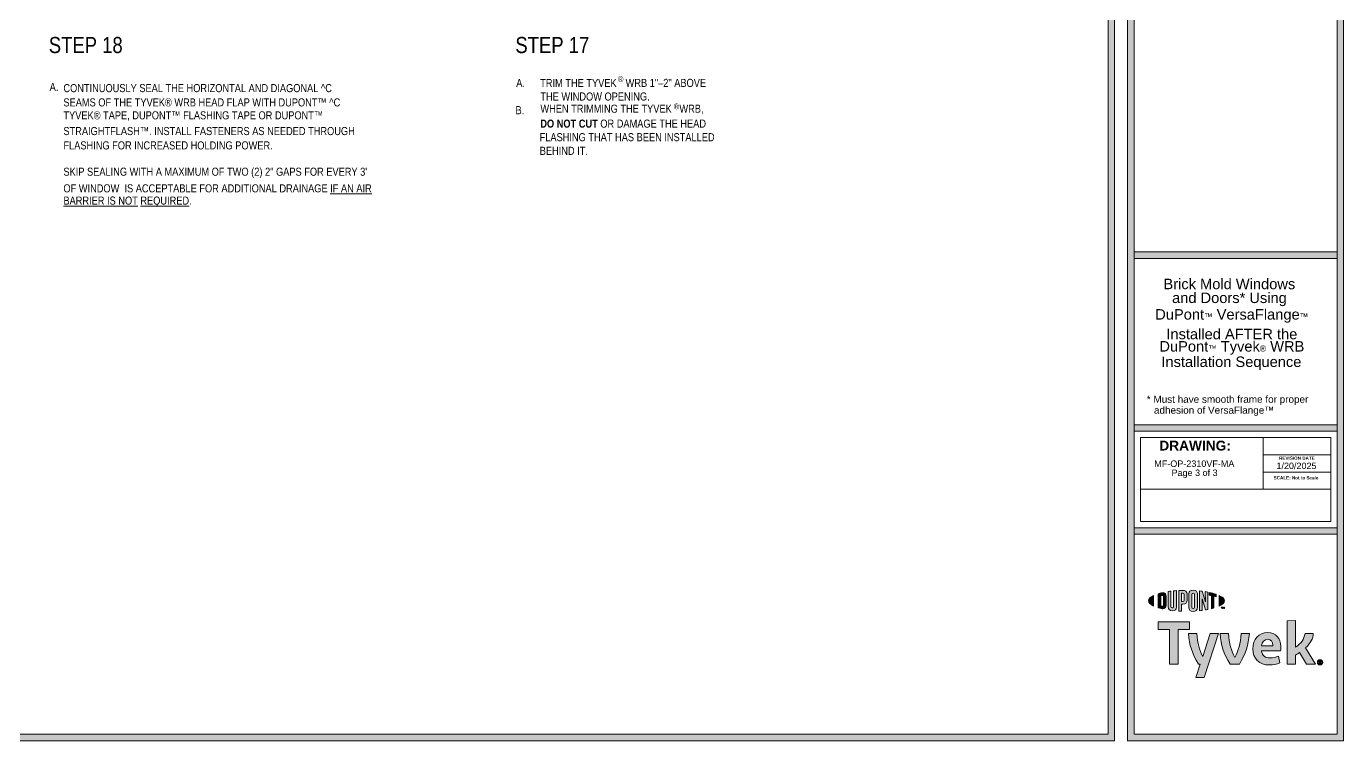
# Model space of a CAD drawing. Header units: inches. Extents: x -20.7 to 76.3, y -55.2 to 19.1.
# Drawn here: x 50.76 to 76.3, y -54.95 to -41.09 of the extents above; entities that cross this region are included whole.
import ezdxf

# ---------------------------------------------------------------- set-up
doc = ezdxf.new("R2010")
doc.units = ezdxf.units.IN
doc.header["$MEASUREMENT"] = 0
doc.layers.get('0').update_dxf_attribs({"lineweight": 0})
doc.layers.add('.ATI-TEXT', color=7, linetype='Continuous', lineweight=0)
doc.layers.add('G-ANNO-TTLB', color=7, linetype='Continuous', lineweight=0)

# ---------------------------------------------------------------- blocks, each defined once
blk = doc.blocks.new('Block_2')
at = {"layer": 'G-ANNO-TTLB', "true_color": 0xe11b22, "transparency": 33554687}
h = blk.add_hatch(color=242, dxfattribs=at)
h.dxf.hatch_style = 2
edge = h.paths.add_edge_path()
edge.add_spline(control_points=[(72.805, -52.317), (72.805, -52.332), (72.796, -52.338), (72.784, -52.338), (72.775, -52.338), (72.762, -52.334), (72.751, -52.331), (72.751, -52.331), (72.751, -52.135), (72.751, -52.135), (72.762, -52.132), (72.775, -52.129), (72.784, -52.129), (72.796, -52.129), (72.805, -52.134), (72.805, -52.15), (72.805, -52.15), (72.805, -52.317), (72.805, -52.317)], knot_values=[0, 0, 0, 0, 1, 1, 1, 2, 2, 2, 3, 3, 3, 4, 4, 4, 5, 5, 5, 6, 6, 6, 6], degree=3, periodic=0)
edge = h.paths.add_edge_path()
edge.add_spline(control_points=[(72.792, -52.077), (72.774, -52.077), (72.748, -52.083), (72.702, -52.097), (72.702, -52.097), (72.702, -52.369), (72.702, -52.369), (72.743, -52.382), (72.774, -52.389), (72.792, -52.389), (72.833, -52.389), (72.856, -52.364), (72.856, -52.324), (72.856, -52.324), (72.856, -52.143), (72.856, -52.143), (72.856, -52.102), (72.833, -52.077), (72.792, -52.077)], knot_values=[0, 0, 0, 0, 1, 1, 1, 2, 2, 2, 3, 3, 3, 4, 4, 4, 5, 5, 5, 6, 6, 6, 6], degree=3, periodic=0)
h = blk.add_hatch(color=242, dxfattribs=at)
h.dxf.hatch_style = 2
edge = h.paths.add_edge_path()
edge.add_spline(control_points=[(72.999, -52.349), (72.999, -52.364), (72.993, -52.374), (72.974, -52.372), (72.954, -52.37), (72.949, -52.361), (72.949, -52.343), (72.949, -52.343), (72.949, -52.046), (72.949, -52.046), (72.936, -52.048), (72.908, -52.052), (72.895, -52.053), (72.895, -52.053), (72.895, -52.353), (72.895, -52.353), (72.895, -52.401), (72.919, -52.42), (72.974, -52.426), (73.024, -52.432), (73.055, -52.406), (73.055, -52.353), (73.055, -52.353), (73.055, -52.036), (73.055, -52.036), (73.044, -52.037), (73.01, -52.04), (72.999, -52.041), (72.999, -52.041), (72.999, -52.349), (72.999, -52.349)], knot_values=[0, 0, 0, 0, 1, 1, 1, 2, 2, 2, 3, 3, 3, 4, 4, 4, 5, 5, 5, 6, 6, 6, 7, 7, 7, 8, 8, 8, 9, 9, 9, 10, 10, 10, 10], degree=3, periodic=0)
h = blk.add_hatch(color=242, dxfattribs=at)
h.dxf.hatch_style = 2
edge = h.paths.add_edge_path()
edge.add_spline(control_points=[(73.203, -52.218), (73.203, -52.235), (73.197, -52.244), (73.174, -52.244), (73.174, -52.244), (73.155, -52.244), (73.155, -52.244), (73.155, -52.244), (73.155, -52.087), (73.155, -52.087), (73.163, -52.086), (73.168, -52.086), (73.173, -52.086), (73.198, -52.086), (73.203, -52.096), (73.203, -52.113), (73.203, -52.113), (73.203, -52.218), (73.203, -52.218)], knot_values=[0, 0, 0, 0, 1, 1, 1, 2, 2, 2, 3, 3, 3, 4, 4, 4, 5, 5, 5, 6, 6, 6, 6], degree=3, periodic=0)
edge = h.paths.add_edge_path()
edge.add_spline(control_points=[(73.177, -52.031), (73.167, -52.031), (73.131, -52.032), (73.099, -52.034), (73.099, -52.034), (73.099, -52.433), (73.099, -52.433), (73.11, -52.433), (73.139, -52.435), (73.155, -52.435), (73.155, -52.435), (73.155, -52.3), (73.155, -52.3), (73.155, -52.3), (73.177, -52.3), (73.177, -52.3), (73.235, -52.3), (73.26, -52.273), (73.26, -52.223), (73.26, -52.223), (73.26, -52.105), (73.26, -52.105), (73.26, -52.055), (73.232, -52.031), (73.177, -52.031)], knot_values=[0, 0, 0, 0, 1, 1, 1, 2, 2, 2, 3, 3, 3, 4, 4, 4, 5, 5, 5, 6, 6, 6, 7, 7, 7, 8, 8, 8, 8], degree=3, periodic=0)
h = blk.add_hatch(color=242, dxfattribs=at)
h.dxf.hatch_style = 2
edge = h.paths.add_edge_path()
edge.add_spline(control_points=[(73.403, -52.358), (73.403, -52.373), (73.398, -52.382), (73.378, -52.382), (73.358, -52.383), (73.352, -52.374), (73.352, -52.358), (73.352, -52.358), (73.352, -52.109), (73.352, -52.109), (73.352, -52.093), (73.358, -52.084), (73.378, -52.084), (73.398, -52.085), (73.403, -52.093), (73.403, -52.109), (73.403, -52.109), (73.403, -52.358), (73.403, -52.358)], knot_values=[0, 0, 0, 0, 1, 1, 1, 2, 2, 2, 3, 3, 3, 4, 4, 4, 5, 5, 5, 6, 6, 6, 6], degree=3, periodic=0)
edge = h.paths.add_edge_path()
edge.add_spline(control_points=[(73.378, -52.028), (73.326, -52.026), (73.295, -52.049), (73.295, -52.101), (73.295, -52.101), (73.295, -52.362), (73.295, -52.362), (73.295, -52.418), (73.323, -52.441), (73.378, -52.438), (73.432, -52.436), (73.46, -52.415), (73.46, -52.357), (73.46, -52.357), (73.46, -52.107), (73.46, -52.107), (73.46, -52.051), (73.435, -52.031), (73.378, -52.028)], knot_values=[0, 0, 0, 0, 1, 1, 1, 2, 2, 2, 3, 3, 3, 4, 4, 4, 5, 5, 5, 6, 6, 6, 6], degree=3, periodic=0)
h = blk.add_hatch(color=242, dxfattribs=at)
h.dxf.hatch_style = 2
edge = h.paths.add_edge_path()
edge.add_spline(control_points=[(73.616, -52.251), (73.616, -52.251), (73.553, -52.048), (73.553, -52.048), (73.537, -52.046), (73.516, -52.043), (73.5, -52.042), (73.5, -52.042), (73.5, -52.425), (73.5, -52.425), (73.511, -52.424), (73.54, -52.42), (73.554, -52.419), (73.554, -52.419), (73.55, -52.193), (73.55, -52.193), (73.55, -52.193), (73.616, -52.41), (73.616, -52.41), (73.63, -52.408), (73.65, -52.404), (73.664, -52.401), (73.664, -52.401), (73.664, -52.065), (73.664, -52.065), (73.649, -52.062), (73.624, -52.058), (73.612, -52.056), (73.612, -52.056), (73.616, -52.251), (73.616, -52.251)], knot_values=[0, 0, 0, 0, 1, 1, 1, 2, 2, 2, 3, 3, 3, 4, 4, 4, 5, 5, 5, 6, 6, 6, 7, 7, 7, 8, 8, 8, 9, 9, 9, 10, 10, 10, 10], degree=3, periodic=0)
h = blk.add_hatch(color=242, dxfattribs=at)
h.dxf.hatch_style = 2
edge = h.paths.add_edge_path()
edge.add_spline(control_points=[(73.691, -52.124), (73.705, -52.126), (73.719, -52.129), (73.732, -52.132), (73.732, -52.132), (73.732, -52.387), (73.732, -52.387), (73.744, -52.384), (73.767, -52.378), (73.782, -52.373), (73.782, -52.373), (73.782, -52.144), (73.782, -52.144), (73.797, -52.148), (73.811, -52.152), (73.823, -52.155), (73.823, -52.155), (73.823, -52.106), (73.823, -52.106), (73.784, -52.092), (73.741, -52.081), (73.691, -52.071), (73.691, -52.071), (73.691, -52.124), (73.691, -52.124)], knot_values=[0, 0, 0, 0, 1, 1, 1, 2, 2, 2, 3, 3, 3, 4, 4, 4, 5, 5, 5, 6, 6, 6, 7, 7, 7, 8, 8, 8, 8], degree=3, periodic=0)
h = blk.add_hatch(color=242, dxfattribs=at)
h.dxf.hatch_style = 2
edge = h.paths.add_edge_path()
edge.add_spline(control_points=[(72.513, -52.233), (72.513, -52.27), (72.55, -52.306), (72.613, -52.336), (72.613, -52.336), (72.613, -52.13), (72.613, -52.13), (72.55, -52.16), (72.513, -52.195), (72.513, -52.233)], knot_values=[0, 0, 0, 0, 1, 1, 1, 2, 2, 2, 3, 3, 3, 3], degree=3, periodic=0)
h = blk.add_hatch(color=242, dxfattribs=at)
h.dxf.hatch_style = 2
edge = h.paths.add_edge_path()
edge.add_spline(control_points=[(73.984, -52.233), (73.984, -52.27), (73.947, -52.306), (73.883, -52.336), (73.883, -52.336), (73.883, -52.13), (73.883, -52.13), (73.947, -52.16), (73.984, -52.195), (73.984, -52.233)], knot_values=[0, 0, 0, 0, 1, 1, 1, 2, 2, 2, 3, 3, 3, 3], degree=3, periodic=0)
h = blk.add_hatch(color=242, dxfattribs=at)
h.dxf.hatch_style = 2
edge = h.paths.add_edge_path()
edge.add_spline(control_points=[(73.954, -52.356), (73.954, -52.356), (73.96, -52.356), (73.96, -52.356), (73.96, -52.356), (73.969, -52.37), (73.969, -52.37), (73.969, -52.37), (73.978, -52.356), (73.978, -52.356), (73.978, -52.356), (73.984, -52.356), (73.984, -52.356), (73.984, -52.356), (73.984, -52.386), (73.984, -52.386), (73.984, -52.386), (73.978, -52.386), (73.978, -52.386), (73.978, -52.386), (73.978, -52.365), (73.978, -52.365), (73.978, -52.365), (73.969, -52.379), (73.969, -52.379), (73.969, -52.379), (73.969, -52.379), (73.969, -52.379), (73.969, -52.379), (73.959, -52.365), (73.959, -52.365), (73.959, -52.365), (73.959, -52.386), (73.959, -52.386), (73.959, -52.386), (73.954, -52.386), (73.954, -52.386), (73.954, -52.386), (73.954, -52.356), (73.954, -52.356)], knot_values=[0, 0, 0, 0, 1, 1, 1, 2, 2, 2, 3, 3, 3, 4, 4, 4, 5, 5, 5, 6, 6, 6, 7, 7, 7, 8, 8, 8, 9, 9, 9, 10, 10, 10, 11, 11, 11, 12, 12, 12, 13, 13, 13, 13], degree=3, periodic=0)
edge = h.paths.add_edge_path()
edge.add_spline(control_points=[(73.933, -52.362), (73.933, -52.362), (73.924, -52.362), (73.924, -52.362), (73.924, -52.362), (73.924, -52.356), (73.924, -52.356), (73.924, -52.356), (73.948, -52.356), (73.948, -52.356), (73.948, -52.356), (73.948, -52.362), (73.948, -52.362), (73.948, -52.362), (73.939, -52.362), (73.939, -52.362), (73.939, -52.362), (73.939, -52.386), (73.939, -52.386), (73.939, -52.386), (73.933, -52.386), (73.933, -52.386), (73.933, -52.386), (73.933, -52.362), (73.933, -52.362)], knot_values=[0, 0, 0, 0, 1, 1, 1, 2, 2, 2, 3, 3, 3, 4, 4, 4, 5, 5, 5, 6, 6, 6, 7, 7, 7, 8, 8, 8, 8], degree=3, periodic=0)
at = {"layer": 'G-ANNO-TTLB'}
for points, knots in [([(72.792, -52.077), (72.774, -52.077), (72.748, -52.083), (72.702, -52.097), (72.702, -52.097), (72.702, -52.369), (72.702, -52.369), (72.743, -52.382), (72.774, -52.389), (72.792, -52.389), (72.833, -52.389), (72.856, -52.364), (72.856, -52.324), (72.856, -52.324), (72.856, -52.143), (72.856, -52.143), (72.856, -52.102), (72.833, -52.077), (72.792, -52.077)], [0, 0, 0, 0, 1, 1, 1, 2, 2, 2, 3, 3, 3, 4, 4, 4, 5, 5, 5, 6, 6, 6, 6]), ([(72.999, -52.349), (72.999, -52.364), (72.993, -52.374), (72.974, -52.372), (72.954, -52.37), (72.949, -52.361), (72.949, -52.343), (72.949, -52.343), (72.949, -52.046), (72.949, -52.046), (72.936, -52.048), (72.908, -52.052), (72.895, -52.053), (72.895, -52.053), (72.895, -52.353), (72.895, -52.353), (72.895, -52.401), (72.919, -52.42), (72.974, -52.426), (73.024, -52.432), (73.055, -52.406), (73.055, -52.353), (73.055, -52.353), (73.055, -52.036), (73.055, -52.036), (73.044, -52.037), (73.01, -52.04), (72.999, -52.041), (72.999, -52.041), (72.999, -52.349), (72.999, -52.349)], [0, 0, 0, 0, 1, 1, 1, 2, 2, 2, 3, 3, 3, 4, 4, 4, 5, 5, 5, 6, 6, 6, 7, 7, 7, 8, 8, 8, 9, 9, 9, 10, 10, 10, 10]), ([(73.177, -52.031), (73.167, -52.031), (73.131, -52.032), (73.099, -52.034), (73.099, -52.034), (73.099, -52.433), (73.099, -52.433), (73.11, -52.433), (73.139, -52.435), (73.155, -52.435), (73.155, -52.435), (73.155, -52.3), (73.155, -52.3), (73.155, -52.3), (73.177, -52.3), (73.177, -52.3), (73.235, -52.3), (73.26, -52.273), (73.26, -52.223), (73.26, -52.223), (73.26, -52.105), (73.26, -52.105), (73.26, -52.055), (73.232, -52.031), (73.177, -52.031)], [0, 0, 0, 0, 1, 1, 1, 2, 2, 2, 3, 3, 3, 4, 4, 4, 5, 5, 5, 6, 6, 6, 7, 7, 7, 8, 8, 8, 8]), ([(73.203, -52.218), (73.203, -52.235), (73.197, -52.244), (73.174, -52.244), (73.174, -52.244), (73.155, -52.244), (73.155, -52.244), (73.155, -52.244), (73.155, -52.087), (73.155, -52.087), (73.163, -52.086), (73.168, -52.086), (73.173, -52.086), (73.198, -52.086), (73.203, -52.096), (73.203, -52.113), (73.203, -52.113), (73.203, -52.218), (73.203, -52.218)], [0, 0, 0, 0, 1, 1, 1, 2, 2, 2, 3, 3, 3, 4, 4, 4, 5, 5, 5, 6, 6, 6, 6]), ([(73.378, -52.028), (73.326, -52.026), (73.295, -52.049), (73.295, -52.101), (73.295, -52.101), (73.295, -52.362), (73.295, -52.362), (73.295, -52.418), (73.323, -52.441), (73.378, -52.438), (73.432, -52.436), (73.46, -52.415), (73.46, -52.357), (73.46, -52.357), (73.46, -52.107), (73.46, -52.107), (73.46, -52.051), (73.435, -52.031), (73.378, -52.028)], [0, 0, 0, 0, 1, 1, 1, 2, 2, 2, 3, 3, 3, 4, 4, 4, 5, 5, 5, 6, 6, 6, 6]), ([(73.403, -52.358), (73.403, -52.373), (73.398, -52.382), (73.378, -52.382), (73.358, -52.383), (73.352, -52.374), (73.352, -52.358), (73.352, -52.358), (73.352, -52.109), (73.352, -52.109), (73.352, -52.093), (73.358, -52.084), (73.378, -52.084), (73.398, -52.085), (73.403, -52.093), (73.403, -52.109), (73.403, -52.109), (73.403, -52.358), (73.403, -52.358)], [0, 0, 0, 0, 1, 1, 1, 2, 2, 2, 3, 3, 3, 4, 4, 4, 5, 5, 5, 6, 6, 6, 6]), ([(73.616, -52.251), (73.616, -52.251), (73.553, -52.048), (73.553, -52.048), (73.537, -52.046), (73.516, -52.043), (73.5, -52.042), (73.5, -52.042), (73.5, -52.425), (73.5, -52.425), (73.511, -52.424), (73.54, -52.42), (73.554, -52.419), (73.554, -52.419), (73.55, -52.193), (73.55, -52.193), (73.55, -52.193), (73.616, -52.41), (73.616, -52.41), (73.63, -52.408), (73.65, -52.404), (73.664, -52.401), (73.664, -52.401), (73.664, -52.065), (73.664, -52.065), (73.649, -52.062), (73.624, -52.058), (73.612, -52.056), (73.612, -52.056), (73.616, -52.251), (73.616, -52.251)], [0, 0, 0, 0, 1, 1, 1, 2, 2, 2, 3, 3, 3, 4, 4, 4, 5, 5, 5, 6, 6, 6, 7, 7, 7, 8, 8, 8, 9, 9, 9, 10, 10, 10, 10]), ([(73.691, -52.124), (73.705, -52.126), (73.719, -52.129), (73.732, -52.132), (73.732, -52.132), (73.732, -52.387), (73.732, -52.387), (73.744, -52.384), (73.767, -52.378), (73.782, -52.373), (73.782, -52.373), (73.782, -52.144), (73.782, -52.144), (73.797, -52.148), (73.811, -52.152), (73.823, -52.155), (73.823, -52.155), (73.823, -52.106), (73.823, -52.106), (73.784, -52.092), (73.741, -52.081), (73.691, -52.071), (73.691, -52.071), (73.691, -52.124), (73.691, -52.124)], [0, 0, 0, 0, 1, 1, 1, 2, 2, 2, 3, 3, 3, 4, 4, 4, 5, 5, 5, 6, 6, 6, 7, 7, 7, 8, 8, 8, 8]), ([(72.513, -52.233), (72.513, -52.27), (72.55, -52.306), (72.613, -52.336), (72.613, -52.336), (72.613, -52.13), (72.613, -52.13), (72.55, -52.16), (72.513, -52.195), (72.513, -52.233)], [0, 0, 0, 0, 1, 1, 1, 2, 2, 2, 3, 3, 3, 3]), ([(72.805, -52.317), (72.805, -52.332), (72.796, -52.338), (72.784, -52.338), (72.775, -52.338), (72.762, -52.334), (72.751, -52.331), (72.751, -52.331), (72.751, -52.135), (72.751, -52.135), (72.762, -52.132), (72.775, -52.129), (72.784, -52.129), (72.796, -52.129), (72.805, -52.134), (72.805, -52.15), (72.805, -52.15), (72.805, -52.317), (72.805, -52.317)], [0, 0, 0, 0, 1, 1, 1, 2, 2, 2, 3, 3, 3, 4, 4, 4, 5, 5, 5, 6, 6, 6, 6]), ([(73.984, -52.233), (73.984, -52.27), (73.947, -52.306), (73.883, -52.336), (73.883, -52.336), (73.883, -52.13), (73.883, -52.13), (73.947, -52.16), (73.984, -52.195), (73.984, -52.233)], [0, 0, 0, 0, 1, 1, 1, 2, 2, 2, 3, 3, 3, 3]), ([(73.933, -52.362), (73.933, -52.362), (73.924, -52.362), (73.924, -52.362), (73.924, -52.362), (73.924, -52.356), (73.924, -52.356), (73.924, -52.356), (73.948, -52.356), (73.948, -52.356), (73.948, -52.356), (73.948, -52.362), (73.948, -52.362), (73.948, -52.362), (73.939, -52.362), (73.939, -52.362), (73.939, -52.362), (73.939, -52.386), (73.939, -52.386), (73.939, -52.386), (73.933, -52.386), (73.933, -52.386), (73.933, -52.386), (73.933, -52.362), (73.933, -52.362)], [0, 0, 0, 0, 1, 1, 1, 2, 2, 2, 3, 3, 3, 4, 4, 4, 5, 5, 5, 6, 6, 6, 7, 7, 7, 8, 8, 8, 8]), ([(73.954, -52.356), (73.954, -52.356), (73.96, -52.356), (73.96, -52.356), (73.96, -52.356), (73.969, -52.37), (73.969, -52.37), (73.969, -52.37), (73.978, -52.356), (73.978, -52.356), (73.978, -52.356), (73.984, -52.356), (73.984, -52.356), (73.984, -52.356), (73.984, -52.386), (73.984, -52.386), (73.984, -52.386), (73.978, -52.386), (73.978, -52.386), (73.978, -52.386), (73.978, -52.365), (73.978, -52.365), (73.978, -52.365), (73.969, -52.379), (73.969, -52.379), (73.969, -52.379), (73.969, -52.379), (73.969, -52.379), (73.969, -52.379), (73.959, -52.365), (73.959, -52.365), (73.959, -52.365), (73.959, -52.386), (73.959, -52.386), (73.959, -52.386), (73.954, -52.386), (73.954, -52.386), (73.954, -52.386), (73.954, -52.356), (73.954, -52.356)], [0, 0, 0, 0, 1, 1, 1, 2, 2, 2, 3, 3, 3, 4, 4, 4, 5, 5, 5, 6, 6, 6, 7, 7, 7, 8, 8, 8, 9, 9, 9, 10, 10, 10, 11, 11, 11, 12, 12, 12, 13, 13, 13, 13])]:
    blk.add_open_spline(points, degree=3, knots=knots, dxfattribs=at)
blk = doc.blocks.new('Block_6')
at = {"layer": 'G-ANNO-TTLB', "true_color": 0x17477e, "transparency": 33554687}
h = blk.add_hatch(color=156, dxfattribs=at)
h.dxf.hatch_style = 2
h.paths.add_polyline_path([(73.305, -52.644), (72.702, -52.644), (72.702, -52.787), (72.92, -52.787), (72.92, -53.464), (73.087, -53.464), (73.087, -52.787), (73.305, -52.787)])
h = blk.add_hatch(color=156, dxfattribs=at)
h.dxf.hatch_style = 2
edge = h.paths.add_edge_path()
edge.add_spline(control_points=[(74.702, -53.108), (74.702, -53.108), (74.924, -53.108), (74.924, -53.108), (74.924, -53.108), (74.924, -53.094), (74.924, -53.094), (74.924, -53.028), (74.889, -52.98), (74.825, -52.98), (74.757, -52.98), (74.712, -53.028), (74.702, -53.108)], knot_values=[0, 0, 0, 0, 1, 1, 1, 2, 2, 2, 3, 3, 3, 4, 4, 4, 4], degree=3, periodic=0)
edge = h.paths.add_edge_path()
edge.add_spline(control_points=[(75.057, -53.438), (75.005, -53.462), (74.929, -53.478), (74.852, -53.478), (74.663, -53.478), (74.534, -53.359), (74.534, -53.164), (74.534, -52.978), (74.652, -52.851), (74.825, -52.851), (74.978, -52.851), (75.079, -52.96), (75.079, -53.117), (75.079, -53.152), (75.077, -53.183), (75.074, -53.206), (75.074, -53.206), (74.704, -53.206), (74.704, -53.206), (74.719, -53.3), (74.774, -53.342), (74.868, -53.342), (74.926, -53.342), (74.981, -53.329), (75.031, -53.308), (75.031, -53.308), (75.057, -53.438), (75.057, -53.438)], knot_values=[0, 0, 0, 0, 1, 1, 1, 2, 2, 2, 3, 3, 3, 4, 4, 4, 5, 5, 5, 6, 6, 6, 7, 7, 7, 8, 8, 8, 9, 9, 9, 9], degree=3, periodic=0)
h = blk.add_hatch(color=156, dxfattribs=at)
h.dxf.hatch_style = 2
edge = h.paths.add_edge_path()
edge.add_spline(control_points=[(75.559, -53.144), (75.559, -53.144), (75.753, -53.464), (75.753, -53.464), (75.753, -53.464), (75.577, -53.464), (75.577, -53.464), (75.577, -53.464), (75.442, -53.236), (75.442, -53.236), (75.418, -53.253), (75.392, -53.271), (75.364, -53.288), (75.364, -53.288), (75.364, -53.464), (75.364, -53.464), (75.364, -53.464), (75.202, -53.464), (75.202, -53.464), (75.202, -53.464), (75.202, -52.624), (75.202, -52.624), (75.202, -52.624), (75.364, -52.615), (75.364, -52.615), (75.364, -52.615), (75.364, -53.132), (75.364, -53.132), (75.474, -53.061), (75.528, -52.979), (75.547, -52.865), (75.547, -52.865), (75.707, -52.865), (75.707, -52.865), (75.704, -52.966), (75.652, -53.056), (75.559, -53.144)], knot_values=[0, 0, 0, 0, 1, 1, 1, 2, 2, 2, 3, 3, 3, 4, 4, 4, 5, 5, 5, 6, 6, 6, 7, 7, 7, 8, 8, 8, 9, 9, 9, 10, 10, 10, 11, 11, 11, 12, 12, 12, 12], degree=3, periodic=0)
h = blk.add_hatch(color=156, dxfattribs=at)
h.dxf.hatch_style = 2
edge = h.paths.add_edge_path()
edge.add_spline(control_points=[(74.309, -52.865), (74.298, -53.066), (74.254, -53.202), (74.185, -53.334), (74.118, -53.202), (74.074, -53.066), (74.062, -52.865), (74.062, -52.865), (73.899, -52.865), (73.899, -52.865), (73.916, -53.101), (73.969, -53.252), (74.096, -53.464), (74.096, -53.464), (74.275, -53.464), (74.275, -53.464), (74.397, -53.252), (74.447, -53.101), (74.471, -52.865), (74.471, -52.865), (74.309, -52.865), (74.309, -52.865)], knot_values=[0, 0, 0, 0, 1, 1, 1, 2, 2, 2, 3, 3, 3, 4, 4, 4, 5, 5, 5, 6, 6, 6, 7, 7, 7, 7], degree=3, periodic=0)
at = {"layer": 'G-ANNO-TTLB'}
blk.add_lwpolyline([(73.305, -52.644), (72.702, -52.644), (72.702, -52.787), (72.92, -52.787), (72.92, -53.464), (73.087, -53.464), (73.087, -52.787), (73.305, -52.787)], close=True, dxfattribs=at)
for points, knots in [([(75.057, -53.438), (75.005, -53.462), (74.929, -53.478), (74.852, -53.478), (74.663, -53.478), (74.534, -53.359), (74.534, -53.164), (74.534, -52.978), (74.652, -52.851), (74.825, -52.851), (74.978, -52.851), (75.079, -52.96), (75.079, -53.117), (75.079, -53.152), (75.077, -53.183), (75.074, -53.206), (75.074, -53.206), (74.704, -53.206), (74.704, -53.206), (74.719, -53.3), (74.774, -53.342), (74.868, -53.342), (74.926, -53.342), (74.981, -53.329), (75.031, -53.308), (75.031, -53.308), (75.057, -53.438), (75.057, -53.438)], [0, 0, 0, 0, 1, 1, 1, 2, 2, 2, 3, 3, 3, 4, 4, 4, 5, 5, 5, 6, 6, 6, 7, 7, 7, 8, 8, 8, 9, 9, 9, 9]), ([(75.559, -53.144), (75.559, -53.144), (75.753, -53.464), (75.753, -53.464), (75.753, -53.464), (75.577, -53.464), (75.577, -53.464), (75.577, -53.464), (75.442, -53.236), (75.442, -53.236), (75.418, -53.253), (75.392, -53.271), (75.364, -53.288), (75.364, -53.288), (75.364, -53.464), (75.364, -53.464), (75.364, -53.464), (75.202, -53.464), (75.202, -53.464), (75.202, -53.464), (75.202, -52.624), (75.202, -52.624), (75.202, -52.624), (75.364, -52.615), (75.364, -52.615), (75.364, -52.615), (75.364, -53.132), (75.364, -53.132), (75.474, -53.061), (75.528, -52.979), (75.547, -52.865), (75.547, -52.865), (75.707, -52.865), (75.707, -52.865), (75.704, -52.966), (75.652, -53.056), (75.559, -53.144)], [0, 0, 0, 0, 1, 1, 1, 2, 2, 2, 3, 3, 3, 4, 4, 4, 5, 5, 5, 6, 6, 6, 7, 7, 7, 8, 8, 8, 9, 9, 9, 10, 10, 10, 11, 11, 11, 12, 12, 12, 12]), ([(74.309, -52.865), (74.298, -53.066), (74.254, -53.202), (74.185, -53.334), (74.118, -53.202), (74.074, -53.066), (74.062, -52.865), (74.062, -52.865), (73.899, -52.865), (73.899, -52.865), (73.916, -53.101), (73.969, -53.252), (74.096, -53.464), (74.096, -53.464), (74.275, -53.464), (74.275, -53.464), (74.397, -53.252), (74.447, -53.101), (74.471, -52.865), (74.471, -52.865), (74.309, -52.865), (74.309, -52.865)], [0, 0, 0, 0, 1, 1, 1, 2, 2, 2, 3, 3, 3, 4, 4, 4, 5, 5, 5, 6, 6, 6, 7, 7, 7, 7]), ([(74.702, -53.108), (74.702, -53.108), (74.924, -53.108), (74.924, -53.108), (74.924, -53.108), (74.924, -53.094), (74.924, -53.094), (74.924, -53.028), (74.889, -52.98), (74.825, -52.98), (74.757, -52.98), (74.712, -53.028), (74.702, -53.108)], [0, 0, 0, 0, 1, 1, 1, 2, 2, 2, 3, 3, 3, 4, 4, 4, 4])]:
    blk.add_open_spline(points, degree=3, knots=knots, dxfattribs=at)
blk = doc.blocks.new('Block_5')
at = {"layer": 'G-ANNO-TTLB', "true_color": 0x17477e, "transparency": 33554687}
h = blk.add_hatch(color=156, dxfattribs=at)
h.dxf.hatch_style = 2
edge = h.paths.add_edge_path()
edge.add_spline(control_points=[(73.708, -52.865), (73.708, -52.865), (73.563, -53.316), (73.563, -53.316), (73.501, -53.189), (73.461, -53.057), (73.449, -52.865), (73.449, -52.865), (73.286, -52.865), (73.286, -52.865), (73.303, -53.101), (73.356, -53.252), (73.483, -53.464), (73.483, -53.464), (73.515, -53.464), (73.515, -53.464), (73.515, -53.464), (73.432, -53.722), (73.432, -53.722), (73.432, -53.722), (73.594, -53.722), (73.594, -53.722), (73.594, -53.722), (73.87, -52.865), (73.87, -52.865), (73.87, -52.865), (73.708, -52.865), (73.708, -52.865)], knot_values=[0, 0, 0, 0, 1, 1, 1, 2, 2, 2, 3, 3, 3, 4, 4, 4, 5, 5, 5, 6, 6, 6, 7, 7, 7, 8, 8, 8, 9, 9, 9, 9], degree=3, periodic=0)
at = {"layer": 'G-ANNO-TTLB'}
blk.add_open_spline([(73.708, -52.865), (73.708, -52.865), (73.563, -53.316), (73.563, -53.316), (73.501, -53.189), (73.461, -53.057), (73.449, -52.865), (73.449, -52.865), (73.286, -52.865), (73.286, -52.865), (73.303, -53.101), (73.356, -53.252), (73.483, -53.464), (73.483, -53.464), (73.515, -53.464), (73.515, -53.464), (73.515, -53.464), (73.432, -53.722), (73.432, -53.722), (73.432, -53.722), (73.594, -53.722), (73.594, -53.722), (73.594, -53.722), (73.87, -52.865), (73.87, -52.865), (73.87, -52.865), (73.708, -52.865), (73.708, -52.865)], degree=3, knots=[0, 0, 0, 0, 1, 1, 1, 2, 2, 2, 3, 3, 3, 4, 4, 4, 5, 5, 5, 6, 6, 6, 7, 7, 7, 8, 8, 8, 9, 9, 9, 9], dxfattribs=at)
blk.add_blockref('Block_6', (0, 0), dxfattribs=at)
blk = doc.blocks.new('Block_7')
at = {"layer": 'G-ANNO-TTLB', "true_color": 0x17477e, "transparency": 33554687}
h = blk.add_hatch(color=156, dxfattribs=at)
h.dxf.hatch_style = 2
edge = h.paths.add_edge_path()
edge.add_spline(control_points=[(75.831, -53.409), (75.831, -53.409), (75.831, -53.424), (75.831, -53.424), (75.831, -53.424), (75.837, -53.424), (75.837, -53.424), (75.844, -53.424), (75.847, -53.423), (75.847, -53.417), (75.847, -53.411), (75.844, -53.409), (75.837, -53.409), (75.837, -53.409), (75.831, -53.409), (75.831, -53.409)], knot_values=[0, 0, 0, 0, 1, 1, 1, 2, 2, 2, 3, 3, 3, 4, 4, 4, 5, 5, 5, 5], degree=3, periodic=0)
edge = h.paths.add_edge_path()
edge.add_spline(control_points=[(75.819, -53.399), (75.819, -53.399), (75.837, -53.399), (75.837, -53.399), (75.852, -53.399), (75.858, -53.406), (75.858, -53.417), (75.858, -53.424), (75.855, -53.429), (75.848, -53.432), (75.852, -53.439), (75.856, -53.445), (75.862, -53.452), (75.862, -53.452), (75.849, -53.452), (75.849, -53.452), (75.844, -53.446), (75.84, -53.44), (75.837, -53.434), (75.837, -53.434), (75.831, -53.434), (75.831, -53.434), (75.831, -53.434), (75.831, -53.452), (75.831, -53.452), (75.831, -53.452), (75.819, -53.452), (75.819, -53.452), (75.819, -53.452), (75.819, -53.399), (75.819, -53.399)], knot_values=[0, 0, 0, 0, 1, 1, 1, 2, 2, 2, 3, 3, 3, 4, 4, 4, 5, 5, 5, 6, 6, 6, 7, 7, 7, 8, 8, 8, 9, 9, 9, 10, 10, 10, 10], degree=3, periodic=0)
edge = h.paths.add_edge_path()
edge.add_spline(control_points=[(75.838, -53.385), (75.813, -53.385), (75.798, -53.4), (75.798, -53.427), (75.798, -53.453), (75.813, -53.468), (75.838, -53.468), (75.863, -53.468), (75.878, -53.453), (75.878, -53.427), (75.878, -53.4), (75.863, -53.385), (75.838, -53.385)], knot_values=[0, 0, 0, 0, 1, 1, 1, 2, 2, 2, 3, 3, 3, 4, 4, 4, 4], degree=3, periodic=0)
edge = h.paths.add_edge_path()
edge.add_spline(control_points=[(75.838, -53.375), (75.87, -53.375), (75.89, -53.395), (75.89, -53.427), (75.89, -53.458), (75.869, -53.478), (75.838, -53.478), (75.806, -53.478), (75.786, -53.458), (75.786, -53.427), (75.786, -53.395), (75.806, -53.375), (75.838, -53.375)], knot_values=[0, 0, 0, 0, 1, 1, 1, 2, 2, 2, 3, 3, 3, 4, 4, 4, 4], degree=3, periodic=0)
at = {"layer": 'G-ANNO-TTLB'}
for points, knots in [([(75.838, -53.375), (75.87, -53.375), (75.89, -53.395), (75.89, -53.427), (75.89, -53.458), (75.869, -53.478), (75.838, -53.478), (75.806, -53.478), (75.786, -53.458), (75.786, -53.427), (75.786, -53.395), (75.806, -53.375), (75.838, -53.375)], [0, 0, 0, 0, 1, 1, 1, 2, 2, 2, 3, 3, 3, 4, 4, 4, 4]), ([(75.838, -53.385), (75.813, -53.385), (75.798, -53.4), (75.798, -53.427), (75.798, -53.453), (75.813, -53.468), (75.838, -53.468), (75.863, -53.468), (75.878, -53.453), (75.878, -53.427), (75.878, -53.4), (75.863, -53.385), (75.838, -53.385)], [0, 0, 0, 0, 1, 1, 1, 2, 2, 2, 3, 3, 3, 4, 4, 4, 4]), ([(75.819, -53.399), (75.819, -53.399), (75.837, -53.399), (75.837, -53.399), (75.852, -53.399), (75.858, -53.406), (75.858, -53.417), (75.858, -53.424), (75.855, -53.429), (75.848, -53.432), (75.852, -53.439), (75.856, -53.445), (75.862, -53.452), (75.862, -53.452), (75.849, -53.452), (75.849, -53.452), (75.844, -53.446), (75.84, -53.44), (75.837, -53.434), (75.837, -53.434), (75.831, -53.434), (75.831, -53.434), (75.831, -53.434), (75.831, -53.452), (75.831, -53.452), (75.831, -53.452), (75.819, -53.452), (75.819, -53.452), (75.819, -53.452), (75.819, -53.399), (75.819, -53.399)], [0, 0, 0, 0, 1, 1, 1, 2, 2, 2, 3, 3, 3, 4, 4, 4, 5, 5, 5, 6, 6, 6, 7, 7, 7, 8, 8, 8, 9, 9, 9, 10, 10, 10, 10]), ([(75.831, -53.409), (75.831, -53.409), (75.831, -53.424), (75.831, -53.424), (75.831, -53.424), (75.837, -53.424), (75.837, -53.424), (75.844, -53.424), (75.847, -53.423), (75.847, -53.417), (75.847, -53.411), (75.844, -53.409), (75.837, -53.409), (75.837, -53.409), (75.831, -53.409), (75.831, -53.409)], [0, 0, 0, 0, 1, 1, 1, 2, 2, 2, 3, 3, 3, 4, 4, 4, 5, 5, 5, 5])]:
    blk.add_open_spline(points, degree=3, knots=knots, dxfattribs=at)
blk = doc.blocks.new('Block_4')
at = {"layer": 'G-ANNO-TTLB'}
for name in ['Block_5', 'Block_7']:
    blk.add_blockref(name, (0, 0), dxfattribs=at)
blk = doc.blocks.new('Block_3')
at = {"layer": 'G-ANNO-TTLB'}
blk.add_blockref('Block_4', (0, 0), dxfattribs=at)
blk = doc.blocks.new('Block_1')
at = {"layer": 'G-ANNO-TTLB'}
for name in ['Block_2', 'Block_3']:
    blk.add_blockref(name, (0, 0), dxfattribs=at)
blk = doc.blocks.new('Block_471')
at = {"layer": '.ATI-TEXT', "char_height": 0.2, "attachment_point": 7}
for s, insert in [('\\C18;\\c0;\\FArial Narrow|b0|i0|c1;\\H0.156297;\\W1.000000;A.', (60.256, -42.271)), ('\\C18;\\c0;\\FArial Narrow|b0|i0|c1;\\H0.156297;\\W1.000000;TRIM THE TYVEK', (60.721, -42.271)), ('\\C18;\\c0;\\FArial Narrow|b0|i0|c1;\\H0.109408;\\W1.000000;®', (62.228, -42.175)), ('\\C18;\\c0;\\FArial Narrow|b0|i0|c1;\\H0.156297;\\W1.000000; WRB 1"–2" ABOVE', (62.327, -42.271)), ('\\C18;\\c0;\\FArial Narrow|b0|i0|c1;\\H0.156297;\\W1.000000;THE WINDOW OPENING.', (60.725, -42.535)), ('\\C18;\\c0;\\FArial Narrow|b0|i0|c1;\\H0.156297;\\W1.000000;B.', (60.243, -42.798)), ('\\C18;\\c0;\\FArial Narrow|b0|i0|c1;\\H0.156297;\\W1.000000;WHEN TRIMMING THE TYVEK   WRB,', (60.725, -42.798)), ('\\C18;\\c0;\\FArial Narrow|b0|i0|c1;\\H0.109408;\\W1.000000;®', (63.31, -42.702)), ('\\C18;\\c0;\\FArial Narrow Bold|b1|i0|c1;\\H0.156300;\\W1.000000;DO NOT CUT \\FArial Narrow|b0|i0|c1;OR DAMAGE THE HEAD', (60.723, -43.061)), ('\\C18;\\c0;\\FArial Narrow|b0|i0|c1;\\H0.156300;\\W1.000000;FLASHING THAT HAS BEEN INSTALLED', (60.71, -43.324)), ('\\C18;\\c0;\\FArial Narrow|b0|i0|c1;\\H0.156300;\\W1.000000;BEHIND IT.', (60.712, -43.586))]:
    blk.add_mtext(s, dxfattribs=dict(at, insert=insert))
blk = doc.blocks.new('Block_473')
at = {"layer": '.ATI-TEXT', "char_height": 0.2, "attachment_point": 7}
for s, insert in [('\\C18;\\c0;\\FArial Narrow|b0|i0|c1;\\H0.156297;\\W1.000000;A.', (51.212, -42.348)), ('\\C18;\\c0;\\FArial Narrow|b0|i0|c1;\\H0.156252;\\W1.000000;CONTINUOUSLY SEAL THE HORIZONTAL AND DIAGONAL ^C', (51.479, -42.372)), ('\\C18;\\c0;\\FArial Narrow|b0|i0|c1;\\H0.156252;\\W1.000000;SEAMS OF THE TYVEK® WRB HEAD FLAP WITH DUPONT™ ^C', (51.479, -42.649)), ('\\C18;\\c0;\\FArial Narrow|b0|i0|c1;\\H0.156252;\\W1.000000;TYVEK® TAPE, DUPONT™ FLASHING TAPE OR DUPONT™ ', (51.479, -42.927)), ('\\C18;\\c0;\\FArial Narrow|b0|i0|c1;\\H0.156252;\\W1.000000;STRAIGHTFLASH™. INSTALL FASTENERS AS NEEDED THROUGH ', (51.479, -43.205)), ('\\C18;\\c0;\\FArial Narrow|b0|i0|c1;\\H0.156297;\\W1.000000;.', (54.313, -43.138)), ('\\C18;\\c0;\\FArial Narrow|b0|i0|c1;\\H0.156252;\\W1.000000;FLASHING FOR INCREASED HOLDING POWER.', (51.479, -43.483)), ('\\C18;\\c0;\\FArial Narrow|b0|i0|c1;\\H0.156252;\\W1.000000;SKIP SEALING WITH A MAXIMUM OF TWO (2) 2" GAPS FOR EVERY 3\' ', (51.479, -44.038)), ('\\C18;\\c0;\\FArial Narrow|b0|i0|c1;\\H0.156252;\\W1.000000;OF WINDOW  IS ACCEPTABLE FOR ADDITIONAL DRAINAGE \\LIF\\l\\L \\l\\LAN\\l\\L \\l\\LAIR \\l', (51.479, -44.316)), ('\\L\\C18;\\c0;\\FArial Narrow|b0|i0|c1;\\H0.156252;\\W1.000000;BARRIER IS NO\\l\\LT\\l\\L REQUIRED\\l.', (51.479, -44.594))]:
    blk.add_mtext(s, dxfattribs=dict(at, insert=insert))

msp = doc.modelspace()

# ---------------------------------------------------------------- hatches: boundary and pattern name
at = {"layer": 'G-ANNO-TTLB', "true_color": 0xff00ff, "transparency": 33554687}
h = msp.add_hatch(color=6, dxfattribs=at)
edge = h.paths.add_edge_path()
edge.add_spline(control_points=[(71.857, -54.946), (71.857, -54.946), (31.157, -54.946), (31.157, -54.946), (31.157, -54.946), (31.157, -20.81), (31.157, -20.81), (31.157, -20.81), (71.857, -20.81), (71.857, -20.81), (71.857, -20.81), (71.857, -54.946), (71.857, -54.946)], knot_values=[0, 0, 0, 0, 1, 1, 1, 2, 2, 2, 3, 3, 3, 4, 4, 4, 4], degree=3, periodic=0)
edge = h.paths.add_edge_path()
edge.add_spline(control_points=[(31.282, -20.935), (31.282, -20.935), (31.282, -54.821), (31.282, -54.821), (31.282, -54.821), (71.732, -54.821), (71.732, -54.821), (71.732, -54.821), (71.732, -20.935), (71.732, -20.935), (71.732, -20.935), (31.282, -20.935), (31.282, -20.935)], knot_values=[0, 0, 0, 0, 1, 1, 1, 2, 2, 2, 3, 3, 3, 4, 4, 4, 4], degree=3, periodic=0)
edge.add_line((31.282, -20.935), (31.282, -20.935))
h = msp.add_hatch(color=6, dxfattribs=at)
edge = h.paths.add_edge_path()
edge.add_spline(control_points=[(76.296, -20.81), (76.296, -20.81), (76.296, -54.946), (76.296, -54.946), (76.296, -54.946), (72.108, -54.946), (72.108, -54.946), (72.108, -54.946), (72.108, -20.81), (72.108, -20.81), (72.108, -20.81), (76.296, -20.81), (76.296, -20.81)], knot_values=[0, 0, 0, 0, 1, 1, 1, 2, 2, 2, 3, 3, 3, 4, 4, 4, 4], degree=3, periodic=0)
edge = h.paths.add_edge_path()
edge.add_spline(control_points=[(76.171, -20.935), (76.171, -20.935), (72.233, -20.935), (72.233, -20.935), (72.233, -20.935), (72.233, -54.821), (72.233, -54.821), (72.233, -54.821), (76.171, -54.821), (76.171, -54.821), (76.171, -54.821), (76.171, -20.935), (76.171, -20.935)], knot_values=[0, 0, 0, 0, 1, 1, 1, 2, 2, 2, 3, 3, 3, 4, 4, 4, 4], degree=3, periodic=0)
edge.add_line((76.171, -20.935), (76.171, -20.935))
for points in [[(76.171, -45.593), (72.233, -45.593), (72.233, -45.468), (76.171, -45.468)], [(76.171, -48.944), (72.233, -48.944), (72.233, -48.819), (76.171, -48.819)], [(76.171, -50.944), (72.233, -50.944), (72.233, -50.819), (76.171, -50.819)]]:
    msp.add_hatch(color=6, dxfattribs=at).paths.add_polyline_path(points)

# ---------------------------------------------------------------- linework, layer by layer
at = {"layer": 'G-ANNO-TTLB', "color": 6, "lineweight": 9, "true_color": 0xff00ff}
for p, q in [((71.732, -54.821), (71.732, -20.935)), ((71.732, -20.935), (71.732, -54.821)), ((71.857, -54.946), (71.857, -20.81)), ((72.108, -20.81), (72.108, -54.946)), ((72.233, -54.821), (72.233, -20.935)), ((76.171, -20.935), (76.171, -54.821)), ((76.296, -54.946), (76.296, -20.81)), ((72.233, -41.467), (72.233, -41.592)), ((76.171, -41.592), (76.171, -41.467)), ((76.171, -45.468), (72.233, -45.468)), ((72.233, -45.468), (72.233, -45.593)), ((72.233, -45.593), (76.171, -45.593)), ((76.171, -45.593), (76.171, -45.468)), ((76.171, -48.819), (72.233, -48.819)), ((72.233, -48.819), (72.233, -48.944)), ((72.233, -48.944), (76.171, -48.944)), ((76.171, -48.944), (76.171, -48.819)), ((76.046, -49.069), (72.358, -49.069)), ((72.358, -49.069), (72.358, -50.694)), ((74.733, -50.069), (74.733, -49.069)), ((76.046, -50.694), (76.046, -49.069)), ((76.046, -49.402), (74.733, -49.402)), ((76.046, -49.736), (74.733, -49.736)), ((72.358, -50.069), (76.046, -50.069)), ((72.358, -50.694), (76.046, -50.694)), ((76.171, -50.819), (72.233, -50.819)), ((72.233, -50.819), (72.233, -50.944)), ((72.233, -50.944), (76.171, -50.944)), ((76.171, -50.944), (76.171, -50.819)), ((31.282, -54.821), (71.732, -54.821)), ((71.732, -54.821), (31.282, -54.821)), ((76.171, -54.821), (72.233, -54.821)), ((31.157, -54.946), (71.857, -54.946)), ((72.108, -54.946), (76.296, -54.946))]:
    msp.add_line(p, q, dxfattribs=at)
at = {"layer": 'G-ANNO-TTLB'}
for points in [[(76.171, -45.593), (72.233, -45.593), (72.233, -45.468), (76.171, -45.468)], [(76.171, -48.944), (72.233, -48.944), (72.233, -48.819), (76.171, -48.819)], [(76.171, -50.944), (72.233, -50.944), (72.233, -50.819), (76.171, -50.819)]]:
    msp.add_lwpolyline(points, close=True, dxfattribs=at)
for points in [[(71.857, -54.946), (71.857, -54.946), (31.157, -54.946), (31.157, -54.946), (31.157, -54.946), (31.157, -20.81), (31.157, -20.81), (31.157, -20.81), (71.857, -20.81), (71.857, -20.81), (71.857, -20.81), (71.857, -54.946), (71.857, -54.946)], [(31.282, -20.935), (31.282, -20.935), (31.282, -54.821), (31.282, -54.821), (31.282, -54.821), (71.732, -54.821), (71.732, -54.821), (71.732, -54.821), (71.732, -20.935), (71.732, -20.935), (71.732, -20.935), (31.282, -20.935), (31.282, -20.935)], [(76.296, -20.81), (76.296, -20.81), (76.296, -54.946), (76.296, -54.946), (76.296, -54.946), (72.108, -54.946), (72.108, -54.946), (72.108, -54.946), (72.108, -20.81), (72.108, -20.81), (72.108, -20.81), (76.296, -20.81), (76.296, -20.81)], [(76.171, -20.935), (76.171, -20.935), (72.233, -20.935), (72.233, -20.935), (72.233, -20.935), (72.233, -54.821), (72.233, -54.821), (72.233, -54.821), (76.171, -54.821), (76.171, -54.821), (76.171, -54.821), (76.171, -20.935), (76.171, -20.935)]]:
    msp.add_open_spline(points, degree=3, knots=[0, 0, 0, 0, 1, 1, 1, 2, 2, 2, 3, 3, 3, 4, 4, 4, 4], dxfattribs=at)

# ---------------------------------------------------------------- block references
at = {"layer": '.ATI-TEXT'}
for name in ['Block_471', 'Block_473']:
    msp.add_blockref(name, (0, 0), dxfattribs=at)
at = {"layer": 'G-ANNO-TTLB'}
msp.add_blockref('Block_1', (0, 0), dxfattribs=at)

# ---------------------------------------------------------------- texts
at = {"layer": '.ATI-TEXT', "char_height": 0.2, "attachment_point": 7}
for s, insert in [('\\C18;\\c0;\\FArial Narrow|b0|i0|c1;\\H0.312594;\\W1.000000;STEP 18', (51.195, -41.617)), ('\\C18;\\c0;\\FArial Narrow|b0|i0|c1;\\H0.312594;\\W1.000000;STEP 17', (60.24, -41.617))]:
    msp.add_mtext(s, dxfattribs=dict(at, insert=insert))
at = {"char_height": 0.2, "attachment_point": 7}
for s, insert in [('\\C18;\\c0;\\FArial|b0|i0|c1;\\H0.203125;\\W1.000000;Brick Mold Windows ', (72.803, -46.194)), ('\\C18;\\c0;\\FArial|b0|i0|c1;\\H0.203125;\\W1.000000;and Doors* Using ', (72.97, -46.521)), ('\\C18;\\c0;\\FArial|b0|i0|c1;\\H0.203125;\\W1.000000;DuPont\\H0.118422;™\\H0.203125; VersaFlange\\H0.118422;™', (72.644, -46.842)), ('\\C18;\\c0;\\FArial|b0|i0|c1;\\H0.203125;\\W1.000000;Installed AFTER the', (72.859, -47.165)), ('\\C18;\\c0;\\FArial|b0|i0|c1;\\H0.203125;\\W1.000000;DuPont\\H0.118422;™\\H0.203125; Tyvek\\H0.118422;®\\H0.203125; WRB', (72.724, -47.462)), ('\\C18;\\c0;\\FArial|b0|i0|c1;\\H0.203125;\\W1.000000;Installation Sequence', (72.763, -47.761)), ('\\C18;\\c0;\\FArial|b0|i0|c1;\\H0.137667;\\W1.000000;* Must have smooth frame for proper  ', (72.48, -48.436)), ('\\C18;\\c0;\\FArial|b0|i0|c1;\\H0.137667;\\W1.000000;adhesion of VersaFlange™', (72.619, -48.647))]:
    msp.add_mtext(s, dxfattribs=dict(at, insert=insert))
at = {"layer": 'G-ANNO-TTLB', "char_height": 0.2, "attachment_point": 7}
for s, insert in [('\\C18;\\c0;\\FArial Bold|b1|i0|c1;\\H0.190324;\\W1.000000;DRAWING:', (72.722, -49.322)), ('\\C18;\\c0;\\FArial|b0|i0|c1;\\H0.125038;\\W1.000000;MF-OP-2310VF-MA', (72.625, -49.639)), ('\\C18;\\c0;\\FArial Bold|b1|i0|c1;\\H0.063441;\\W1.000000;REVISION DATE', (75.045, -49.5)), ('\\C18;\\c0;\\FArial|b0|i0|c1;\\H0.125038;\\W1.000000;Page 3 of 3', (72.959, -49.851)), ('\\C18;\\c0;\\FArial|b0|i0|c1;\\H0.125000;\\W1.000000;1/20/2025', (74.993, -49.681)), ('\\C18;\\c0;\\FArial Bold|b1|i0|c1;\\H0.063441;\\W1.000000;SCALE: Not to Scale', (74.939, -49.881))]:
    msp.add_mtext(s, dxfattribs=dict(at, insert=insert))

doc.saveas('drawing.dxf')
